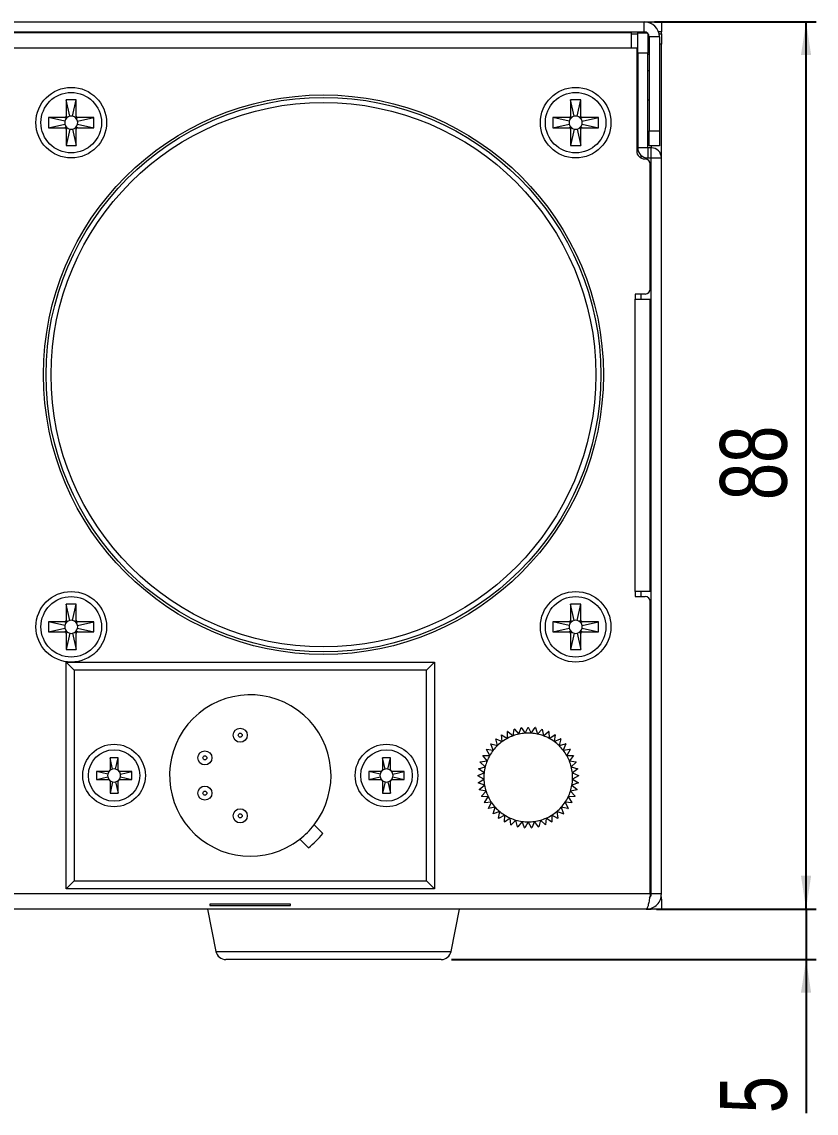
# Model space of a CAD drawing. Header units: millimetres. Extents: x 145 to 1161, y 54 to 851.
# Drawn here: x 513.9 to 592.6, y 633.7 to 742 of the extents above; entities that cross this region are included whole.
import ezdxf

# ---------------------------------------------------------------- set-up
doc = ezdxf.new("R2010")
doc.units = ezdxf.units.MM
doc.styles.add('SLDTEXTSTYLE0', font='TXT', dxfattribs={"width": 0.75})
doc.dimstyles.new('SLDDIMSTYLE1', dxfattribs={"dimtxt": 6.614583, "dimasz": 3.302, "dimexe": 0, "dimexo": 0.0625, "dimgap": 1.653646, "dimtad": 1, "dimrnd": 1e-09, "dimzin": 12, "dimdsep": 46, "dimtxsty": 'SLDTEXTSTYLE0', "dimsah": 1, "dimcen": 0.09, "dimadec": 0, "dimazin": 3, "dimtfac": 1, "dimtmove": 0, "dimatfit": 0, "dimfxl": 1, "dimfrac": 2, "dimtolj": 1, "dimtzin": 12, "dimarcsym": 0})
doc.dimstyles.new('SLDDIMSTYLE2', dxfattribs={"dimtxt": 6.614583, "dimasz": 3.302, "dimexe": 0, "dimexo": 0.0625, "dimgap": 1.653646, "dimtad": 1, "dimrnd": 1e-09, "dimzin": 12, "dimdsep": 46, "dimtxsty": 'SLDTEXTSTYLE0', "dimsah": 1, "dimcen": 0.09, "dimadec": 0, "dimazin": 3, "dimtfac": 1, "dimtofl": 0, "dimtmove": 0, "dimatfit": 3, "dimfxl": 1, "dimfrac": 2, "dimtolj": 1, "dimtzin": 12, "dimarcsym": 0})

# ---------------------------------------------------------------- blocks, each defined once
blk = doc.blocks.new('_D_3')
for p, q in [((591.65, 653.96), (591.65, 660.31)), ((576.81, 653.96), (592.65, 653.96)), ((591.65, 653.96), (591.65, 648.96)), ((556.49, 648.96), (592.65, 648.96)), ((591.65, 648.96), (591.65, 633.72))]:
    blk.add_line(p, q)
for points in [[(591.65, 653.96), (592.15, 657.27), (591.14, 657.27)], [(591.65, 648.96), (591.14, 645.66), (592.15, 645.66)]]:
    blk.add_solid(points)
at = {"insert": (583.12, 633.72), "char_height": 6.61, "attachment_point": 1, "rotation": 90, "style": 'SLDTEXTSTYLE0'}
blk.add_mtext('5', dxfattribs=at)
blk = doc.blocks.new('_D_4')
for p, q in [((576.61, 741.96), (592.65, 741.96)), ((591.65, 653.96), (591.65, 741.96)), ((576.81, 653.96), (592.65, 653.96))]:
    blk.add_line(p, q)
for points in [[(591.65, 741.96), (591.14, 738.66), (592.15, 738.66)], [(591.65, 653.96), (592.15, 657.27), (591.14, 657.27)]]:
    blk.add_solid(points)
at = {"insert": (583.12, 694.53), "char_height": 6.615, "attachment_point": 1, "rotation": 90, "style": 'SLDTEXTSTYLE0'}
blk.add_mtext('88', dxfattribs=at)

msp = doc.modelspace()

# ---------------------------------------------------------------- linework, layer by layer
at = {"color": 7, "linetype": 'Continuous', "lineweight": 15}
for p, q in [((146.606, 741.964), (575.606, 741.964)), ((575.606, 741.964), (576.306, 741.964)), ((575.606, 740.964), (575.606, 741.964)), ((576.306, 741.964), (577.306, 741.964)), ((577.306, 741.964), (577.306, 740.964)), ((146.606, 740.964), (575.606, 740.964)), ((574.306, 740.864), (147.906, 740.864)), ((564.656, 740.964), (564.656, 740.864)), ((567.556, 740.864), (567.556, 740.964)), ((574.306, 740.864), (574.306, 740.964)), ((574.306, 740.864), (574.306, 739.364)), ((574.956, 738.864), (574.956, 740.864)), ((574.956, 740.864), (575.906, 740.864)), ((575.956, 740.821), (575.956, 738.864)), ((577.106, 740.464), (576.106, 740.464)), ((576.106, 740.464), (576.106, 731.164)), ((577.306, 740.964), (577.02, 740.964)), ((577.076, 740.764), (577.306, 740.764)), ((577.106, 740.464), (577.106, 731.164)), ((577.306, 740.764), (577.306, 740.964)), ((577.306, 740.764), (577.306, 739.764)), ((574.306, 739.364), (147.906, 739.364)), ((574.856, 739.364), (574.306, 739.364)), ((574.856, 739.364), (574.856, 729.164)), ((577.306, 728.464), (577.306, 739.764)), ((574.856, 738.764), (574.956, 738.764)), ((575.956, 738.864), (574.956, 738.864)), ((574.956, 738.864), (574.956, 729.464)), ((575.956, 729.464), (575.956, 738.864)), ((575.956, 738.764), (576.106, 738.764)), ((574.956, 737.964), (574.856, 737.964)), ((576.106, 737.114), (575.956, 737.114)), ((518.665, 732.599), (518.306, 734.214)), ((518.306, 734.214), (518.306, 732.614)), ((519.306, 734.214), (518.306, 734.214)), ((518.947, 732.599), (519.306, 734.214)), ((519.306, 732.614), (519.306, 734.214)), ((568.665, 732.599), (568.306, 734.214)), ((568.306, 734.214), (568.306, 732.614)), ((569.306, 734.214), (568.306, 734.214)), ((568.947, 732.599), (569.306, 734.214)), ((569.306, 732.614), (569.306, 734.214)), ((575.956, 734.214), (576.106, 734.214)), ((574.856, 733.364), (574.956, 733.364)), ((518.156, 732.464), (516.556, 732.464)), ((516.556, 732.464), (516.556, 731.464)), ((518.172, 732.105), (516.556, 732.464)), ((516.556, 731.464), (518.172, 731.823)), ((519.441, 732.105), (521.056, 732.464)), ((519.441, 731.823), (521.056, 731.464)), ((521.056, 732.464), (519.456, 732.464)), ((521.056, 731.464), (521.056, 732.464)), ((566.556, 732.464), (566.556, 731.464)), ((568.172, 732.105), (566.556, 732.464)), ((568.156, 732.464), (566.556, 732.464)), ((566.556, 731.464), (568.172, 731.823)), ((569.441, 732.105), (571.056, 732.464)), ((569.441, 731.823), (571.056, 731.464)), ((571.056, 732.464), (569.456, 732.464)), ((571.056, 731.464), (571.056, 732.464)), ((516.556, 731.464), (518.156, 731.464)), ((518.665, 731.33), (518.306, 729.714)), ((518.306, 731.314), (518.306, 729.714)), ((518.947, 731.33), (519.306, 729.714)), ((519.306, 729.714), (519.306, 731.314)), ((519.456, 731.464), (521.056, 731.464)), ((566.556, 731.464), (568.156, 731.464)), ((568.665, 731.33), (568.306, 729.714)), ((568.306, 731.314), (568.306, 729.714)), ((568.947, 731.33), (569.306, 729.714)), ((569.306, 729.714), (569.306, 731.314)), ((569.456, 731.464), (571.056, 731.464)), ((574.856, 730.664), (574.956, 730.664)), ((576.106, 731.164), (577.106, 731.164)), ((576.106, 729.664), (576.106, 731.164)), ((577.106, 731.164), (577.106, 729.664)), ((518.306, 729.714), (519.306, 729.714)), ((568.306, 729.714), (569.306, 729.714)), ((577.106, 729.664), (576.106, 729.664)), ((576.306, 729.664), (576.306, 729.464)), ((575.956, 729.464), (574.956, 729.464)), ((575.306, 728.445), (575.306, 728.704)), ((575.956, 729.464), (575.956, 728.464)), ((576.306, 729.464), (575.956, 729.464)), ((575.956, 728.464), (576.306, 728.464)), ((576.306, 728.464), (576.306, 729.464)), ((576.306, 655.464), (576.306, 728.464)), ((576.306, 728.464), (577.306, 728.464)), ((577.306, 655.464), (577.306, 728.464)), ((575.656, 728.364), (575.706, 728.364)), ((576.206, 715.464), (576.206, 727.864)), ((576.206, 726.564), (576.306, 726.564)), ((576.306, 723.564), (576.206, 723.564)), ((576.206, 717.364), (576.306, 717.364)), ((575.706, 714.964), (574.706, 714.964)), ((574.706, 714.964), (574.706, 714.464)), ((574.706, 685.464), (574.706, 714.464)), ((574.706, 714.464), (576.206, 714.464)), ((575.306, 714.464), (575.306, 714.964)), ((576.206, 685.464), (576.206, 714.464)), ((574.706, 685.464), (574.706, 684.964)), ((576.206, 685.464), (574.706, 685.464)), ((575.306, 684.964), (575.306, 685.464)), ((518.665, 682.599), (518.306, 684.214)), ((518.306, 684.214), (518.306, 682.614)), ((519.306, 684.214), (518.306, 684.214)), ((518.947, 682.599), (519.306, 684.214)), ((519.306, 682.614), (519.306, 684.214)), ((569.306, 684.214), (568.306, 684.214)), ((568.306, 684.214), (568.306, 682.614)), ((568.665, 682.599), (568.306, 684.214)), ((568.947, 682.599), (569.306, 684.214)), ((569.306, 682.614), (569.306, 684.214)), ((574.706, 684.964), (575.706, 684.964)), ((576.206, 655.464), (576.206, 684.464)), ((518.172, 682.105), (516.556, 682.464)), ((518.156, 682.464), (516.556, 682.464)), ((516.556, 682.464), (516.556, 681.464)), ((519.441, 682.105), (521.056, 682.464)), ((521.056, 682.464), (519.456, 682.464)), ((521.056, 681.464), (521.056, 682.464)), ((568.156, 682.464), (566.556, 682.464)), ((566.556, 682.464), (566.556, 681.464)), ((568.172, 682.105), (566.556, 682.464)), ((569.441, 682.105), (571.056, 682.464)), ((571.056, 682.464), (569.456, 682.464)), ((571.056, 681.464), (571.056, 682.464)), ((516.556, 681.464), (518.172, 681.823)), ((516.556, 681.464), (518.156, 681.464)), ((518.665, 681.33), (518.306, 679.714)), ((518.306, 681.314), (518.306, 679.714)), ((518.947, 681.33), (519.306, 679.714)), ((519.306, 679.714), (519.306, 681.314)), ((519.441, 681.823), (521.056, 681.464)), ((519.456, 681.464), (521.056, 681.464)), ((566.556, 681.464), (568.172, 681.823)), ((566.556, 681.464), (568.156, 681.464)), ((568.665, 681.33), (568.306, 679.714)), ((568.306, 681.314), (568.306, 679.714)), ((568.947, 681.33), (569.306, 679.714)), ((569.306, 679.714), (569.306, 681.314)), ((569.441, 681.823), (571.056, 681.464)), ((569.456, 681.464), (571.056, 681.464)), ((518.306, 679.714), (519.306, 679.714)), ((568.306, 679.714), (569.306, 679.714)), ((519.106, 677.664), (518.306, 678.464)), ((518.306, 678.464), (554.806, 678.464)), ((518.306, 655.964), (518.306, 678.464)), ((554.006, 677.664), (519.106, 677.664)), ((519.106, 677.664), (519.106, 656.764)), ((554.006, 677.664), (554.806, 678.464)), ((554.006, 656.764), (554.006, 677.664)), ((554.806, 678.464), (554.806, 655.964)), ((576.306, 678.564), (576.206, 678.564)), ((576.206, 672.364), (576.306, 672.364)), ((561.52, 670.574), (561.449, 671.25)), ((561.464, 671.259), (562.04, 670.899)), ((562.04, 670.899), (562.064, 671.578)), ((562.081, 671.586), (562.601, 671.149)), ((562.601, 671.149), (562.719, 671.818)), ((562.737, 671.823), (563.191, 671.318)), ((563.191, 671.318), (563.401, 671.964)), ((563.419, 671.967), (563.799, 671.403)), ((563.799, 671.403), (564.097, 672.014)), ((564.115, 672.014), (564.413, 671.403)), ((564.413, 671.403), (564.793, 671.967)), ((564.811, 671.964), (565.021, 671.318)), ((565.021, 671.318), (565.476, 671.823)), ((565.493, 671.818), (565.611, 671.149)), ((565.611, 671.149), (566.131, 671.586)), ((566.148, 671.578), (566.172, 670.899)), ((566.172, 670.899), (566.748, 671.259)), ((566.763, 671.25), (566.692, 670.574)), ((560.639, 669.723), (560.384, 670.353)), ((560.396, 670.367), (561.05, 670.179)), ((561.05, 670.179), (560.885, 670.839)), ((560.899, 670.85), (561.52, 670.574)), ((566.692, 670.574), (567.313, 670.85)), ((567.327, 670.839), (567.163, 670.179)), ((567.163, 670.179), (567.816, 670.367)), ((567.828, 670.353), (567.573, 669.723)), ((523.456, 668.964), (522.656, 668.964)), ((522.656, 668.964), (522.656, 667.764)), ((522.911, 667.848), (522.656, 668.964)), ((523.201, 667.848), (523.456, 668.964)), ((523.456, 667.764), (523.456, 668.964)), ((549.911, 667.848), (549.656, 668.964)), ((550.456, 668.964), (549.656, 668.964)), ((549.656, 668.964), (549.656, 667.764)), ((550.201, 667.848), (550.456, 668.964)), ((550.456, 667.764), (550.456, 668.964)), ((560.026, 668.662), (559.608, 669.198)), ((560.296, 669.214), (559.956, 669.803)), ((559.966, 669.818), (560.639, 669.723)), ((567.573, 669.723), (568.246, 669.818)), ((568.256, 669.803), (567.917, 669.214)), ((568.604, 669.198), (568.186, 668.662)), ((559.73, 667.474), (559.18, 667.873)), ((559.184, 667.891), (559.837, 668.079)), ((559.837, 668.079), (559.348, 668.551)), ((559.354, 668.568), (560.026, 668.662)), ((568.186, 668.662), (568.859, 668.568)), ((568.864, 668.551), (568.375, 668.079)), ((568.375, 668.079), (569.029, 667.891)), ((569.032, 667.873), (568.482, 667.474)), ((522.506, 667.614), (521.306, 667.614)), ((521.306, 667.614), (521.306, 666.814)), ((522.422, 667.359), (521.306, 667.614)), ((521.306, 666.814), (522.422, 667.069)), ((521.306, 666.814), (522.506, 666.814)), ((524.806, 667.614), (523.606, 667.614)), ((523.606, 666.814), (524.806, 666.814)), ((523.69, 667.359), (524.806, 667.614)), ((523.69, 667.069), (524.806, 666.814)), ((524.806, 666.814), (524.806, 667.614)), ((549.506, 667.614), (548.306, 667.614)), ((548.306, 667.614), (548.306, 666.814)), ((549.422, 667.359), (548.306, 667.614)), ((548.306, 666.814), (549.422, 667.069)), ((548.306, 666.814), (549.506, 666.814)), ((551.806, 667.614), (550.606, 667.614)), ((550.606, 666.814), (551.806, 666.814)), ((550.69, 667.359), (551.806, 667.614)), ((550.69, 667.069), (551.806, 666.814)), ((551.806, 666.814), (551.806, 667.614)), ((559.109, 667.198), (559.73, 667.474)), ((559.709, 666.861), (559.109, 667.18)), ((559.133, 666.501), (559.709, 666.861)), ((568.482, 667.474), (569.103, 667.198)), ((569.103, 667.18), (568.503, 666.861)), ((568.503, 666.861), (569.08, 666.501)), ((522.656, 666.664), (522.656, 665.464)), ((522.911, 666.581), (522.656, 665.464)), ((523.201, 666.581), (523.456, 665.464)), ((523.456, 665.464), (523.456, 666.664)), ((549.656, 666.664), (549.656, 665.464)), ((549.911, 666.581), (549.656, 665.464)), ((550.201, 666.581), (550.456, 665.464)), ((550.456, 665.464), (550.456, 666.664)), ((559.773, 666.25), (559.134, 666.483)), ((559.252, 665.813), (559.773, 666.25)), ((559.921, 665.655), (559.257, 665.796)), ((568.955, 665.796), (568.291, 665.655)), ((569.078, 666.483), (568.439, 666.25)), ((568.439, 666.25), (568.96, 665.813)), ((522.656, 665.464), (523.456, 665.464)), ((549.656, 665.464), (550.456, 665.464)), ((559.467, 665.15), (559.921, 665.655)), ((560.151, 665.085), (559.474, 665.133)), ((559.771, 664.522), (560.151, 665.085)), ((568.739, 665.133), (568.061, 665.085)), ((568.061, 665.085), (568.441, 664.522)), ((568.291, 665.655), (568.745, 665.15)), ((560.458, 664.554), (559.781, 664.506)), ((560.16, 663.943), (560.458, 664.554)), ((560.836, 664.07), (560.172, 663.929)), ((560.626, 663.424), (560.836, 664.07)), ((561.278, 663.644), (560.639, 663.411)), ((561.16, 662.974), (561.278, 663.644)), ((567.573, 663.411), (566.934, 663.644)), ((566.934, 663.644), (567.052, 662.974)), ((567.376, 664.07), (567.586, 663.424)), ((568.041, 663.929), (567.376, 664.07)), ((568.432, 664.506), (567.754, 664.554)), ((567.754, 664.554), (568.052, 663.943)), ((561.774, 663.283), (561.175, 662.964)), ((561.751, 662.604), (561.774, 663.283)), ((562.316, 662.995), (561.767, 662.595)), ((562.387, 662.319), (562.316, 662.995)), ((562.893, 662.785), (562.405, 662.313)), ((563.058, 662.125), (562.893, 662.785)), ((563.494, 662.657), (563.075, 662.122)), ((563.748, 662.027), (563.494, 662.657)), ((564.106, 662.614), (563.766, 662.026)), ((564.446, 662.026), (564.106, 662.614)), ((564.718, 662.657), (564.464, 662.027)), ((565.137, 662.122), (564.718, 662.657)), ((565.319, 662.785), (565.155, 662.125)), ((565.808, 662.313), (565.319, 662.785)), ((565.896, 662.995), (565.825, 662.319)), ((566.445, 662.595), (565.896, 662.995)), ((567.038, 662.964), (566.438, 663.283)), ((566.438, 663.283), (566.461, 662.604)), ((543.73, 661.454), (542.876, 662.309)), ((541.461, 660.895), (542.316, 660.04)), ((518.306, 655.964), (519.106, 656.764)), ((554.806, 655.964), (518.306, 655.964)), ((519.106, 656.764), (554.006, 656.764)), ((554.806, 655.964), (554.006, 656.764)), ((576.306, 656.064), (576.206, 656.064)), ((576.206, 655.464), (146.006, 655.464)), ((577.306, 655.464), (576.306, 655.464)), ((577.306, 654.964), (577.306, 655.164)), ((577.306, 654.964), (577.306, 653.964)), ((575.806, 653.964), (146.406, 653.964)), ((532.306, 653.964), (533.145, 649.768)), ((540.556, 654.442), (532.556, 654.442)), ((532.556, 654.442), (532.556, 654.337)), ((532.556, 654.337), (540.556, 654.337)), ((540.556, 654.337), (540.556, 654.442)), ((556.467, 649.768), (557.306, 653.964)), ((575.806, 653.964), (576.306, 653.964)), ((577.306, 653.964), (576.306, 653.964)), ((555.486, 648.964), (534.126, 648.964))]:
    msp.add_line(p, q, dxfattribs=at)
at = {"color": 8, "linetype": 'Continuous', "lineweight": 15}
for p, q in [((576.306, 741.791), (576.306, 741.964)), ((574.306, 740.764), (574.956, 740.764)), ((575.956, 740.764), (576.006, 740.764)), ((577.306, 739.764), (577.106, 739.764)), ((576.206, 661.064), (576.306, 661.064)), ((533.145, 649.768), (544.806, 649.768)), ((544.806, 649.768), (556.467, 649.768))]:
    msp.add_line(p, q, dxfattribs=at)
at = {"color": 7, "linetype": 'Continuous', "lineweight": 15, "flags": 128}
for points in [[(518.172, 732.105), (518.156, 731.964), (518.172, 731.823)], [(518.346, 732.424), (518.236, 732.277), (518.172, 732.105)], [(518.172, 731.823), (518.236, 731.651), (518.346, 731.505)], [(518.665, 732.599), (518.493, 732.534), (518.346, 732.424)], [(518.947, 732.599), (518.806, 732.614), (518.665, 732.599)], [(519.266, 732.424), (519.119, 732.534), (518.947, 732.599)], [(519.441, 732.105), (519.376, 732.277), (519.266, 732.424)], [(519.266, 731.505), (519.376, 731.651), (519.441, 731.823)], [(519.441, 731.823), (519.456, 731.964), (519.441, 732.105)], [(568.172, 732.105), (568.156, 731.964), (568.172, 731.823)], [(568.346, 732.424), (568.236, 732.277), (568.172, 732.105)], [(568.172, 731.823), (568.236, 731.651), (568.346, 731.505)], [(568.665, 732.599), (568.493, 732.534), (568.346, 732.424)], [(568.947, 732.599), (568.806, 732.614), (568.665, 732.599)], [(569.266, 732.424), (569.119, 732.534), (568.947, 732.599)], [(569.441, 732.105), (569.376, 732.277), (569.266, 732.424)], [(569.266, 731.505), (569.376, 731.651), (569.441, 731.823)], [(569.441, 731.823), (569.456, 731.964), (569.441, 732.105)], [(518.346, 731.505), (518.493, 731.394), (518.665, 731.33)], [(518.665, 731.33), (518.806, 731.314), (518.947, 731.33)], [(518.947, 731.33), (519.119, 731.394), (519.266, 731.505)], [(568.346, 731.505), (568.493, 731.394), (568.665, 731.33)], [(568.665, 731.33), (568.806, 731.314), (568.947, 731.33)], [(568.947, 731.33), (569.119, 731.394), (569.266, 731.505)], [(518.172, 682.105), (518.156, 681.964), (518.172, 681.823)], [(518.346, 682.424), (518.236, 682.277), (518.172, 682.105)], [(518.665, 682.599), (518.493, 682.534), (518.346, 682.424)], [(518.947, 682.599), (518.806, 682.614), (518.665, 682.599)], [(519.266, 682.424), (519.119, 682.534), (518.947, 682.599)], [(519.441, 682.105), (519.376, 682.277), (519.266, 682.424)], [(519.441, 681.823), (519.456, 681.964), (519.441, 682.105)], [(568.172, 682.105), (568.156, 681.964), (568.172, 681.823)], [(568.346, 682.424), (568.236, 682.277), (568.172, 682.105)], [(568.665, 682.599), (568.493, 682.534), (568.346, 682.424)], [(568.947, 682.599), (568.806, 682.614), (568.665, 682.599)], [(569.266, 682.424), (569.119, 682.534), (568.947, 682.599)], [(569.441, 682.105), (569.376, 682.277), (569.266, 682.424)], [(569.441, 681.823), (569.456, 681.964), (569.441, 682.105)], [(518.172, 681.823), (518.236, 681.651), (518.346, 681.505)], [(518.346, 681.505), (518.493, 681.394), (518.665, 681.33)], [(518.665, 681.33), (518.806, 681.314), (518.947, 681.33)], [(518.947, 681.33), (519.119, 681.394), (519.266, 681.505)], [(519.266, 681.505), (519.376, 681.651), (519.441, 681.823)], [(568.172, 681.823), (568.236, 681.651), (568.346, 681.505)], [(568.346, 681.505), (568.493, 681.394), (568.665, 681.33)], [(568.665, 681.33), (568.806, 681.314), (568.947, 681.33)], [(568.947, 681.33), (569.119, 681.394), (569.266, 681.505)], [(569.266, 681.505), (569.376, 681.651), (569.441, 681.823)], [(522.911, 667.848), (522.741, 667.783), (522.596, 667.674)], [(523.201, 667.848), (523.056, 667.864), (522.911, 667.848)], [(523.516, 667.674), (523.371, 667.783), (523.201, 667.848)], [(549.911, 667.848), (549.741, 667.783), (549.596, 667.674)], [(550.201, 667.848), (550.056, 667.864), (549.911, 667.848)], [(550.516, 667.674), (550.371, 667.783), (550.201, 667.848)], [(559.348, 668.551), (559.349, 668.553), (559.349, 668.555), (559.35, 668.557), (559.351, 668.559), (559.352, 668.561), (559.352, 668.564), (559.353, 668.566), (559.354, 668.568)], [(522.422, 667.359), (522.406, 667.214), (522.422, 667.069)], [(522.596, 667.674), (522.487, 667.529), (522.422, 667.359)], [(522.422, 667.069), (522.487, 666.9), (522.596, 666.755)], [(523.69, 667.359), (523.625, 667.529), (523.516, 667.674)], [(523.516, 666.755), (523.625, 666.9), (523.69, 667.069)], [(523.69, 667.069), (523.706, 667.214), (523.69, 667.359)], [(549.422, 667.359), (549.406, 667.214), (549.422, 667.069)], [(549.596, 667.674), (549.487, 667.529), (549.422, 667.359)], [(549.422, 667.069), (549.487, 666.9), (549.596, 666.755)], [(550.69, 667.359), (550.625, 667.529), (550.516, 667.674)], [(550.516, 666.755), (550.625, 666.9), (550.69, 667.069)], [(550.69, 667.069), (550.706, 667.214), (550.69, 667.359)], [(569.103, 667.198), (569.103, 667.195), (569.103, 667.193), (569.103, 667.191), (569.103, 667.189), (569.103, 667.186), (569.103, 667.184), (569.103, 667.182), (569.103, 667.18)], [(522.596, 666.755), (522.741, 666.645), (522.911, 666.581)], [(522.911, 666.581), (523.056, 666.564), (523.201, 666.581)], [(523.201, 666.581), (523.371, 666.645), (523.516, 666.755)], [(549.596, 666.755), (549.741, 666.645), (549.911, 666.581)], [(549.911, 666.581), (550.056, 666.564), (550.201, 666.581)], [(550.201, 666.581), (550.371, 666.645), (550.516, 666.755)]]:
    msp.add_lwpolyline(points, dxfattribs=at)
at = {"color": 7, "linetype": 'Continuous', "lineweight": 15}
for centre, radius in [((518.806, 731.964), 3.5), ((518.806, 731.964), 3), ((568.806, 731.964), 3.5), ((568.806, 731.964), 3), ((543.806, 706.964), 27.75), ((543.806, 706.964), 27.5), ((543.806, 706.964), 27), ((518.806, 681.964), 3.5), ((568.806, 681.964), 3.5), ((518.806, 681.964), 3), ((568.806, 681.964), 3), ((535.556, 671.214), 0.7), ((535.556, 671.214), 0.2), ((523.056, 667.214), 3.1), ((550.056, 667.214), 3.1), ((523.056, 667.214), 2.55), ((532.056, 668.964), 0.7), ((532.056, 668.964), 0.2), ((550.056, 667.214), 2.55), ((532.056, 665.464), 0.7), ((532.056, 665.464), 0.2), ((535.556, 663.214), 0.7), ((535.556, 663.214), 0.2)]:
    msp.add_circle(centre, radius, dxfattribs=at)
for centre, radius, start, end in [((575.606, 740.464), 1.5, 0, 90), ((575.606, 740.464), 0.5, 0, 90), ((575.656, 729.164), 0.8, 180, 270), ((575.956, 729.464), 1, 180, 270), ((576.306, 728.464), 1, 0, 90), ((575.706, 727.864), 0.5, 360, 90), ((575.706, 715.464), 0.5, 270, 0), ((575.706, 684.464), 0.5, 360, 90), ((536.556, 667.214), 8, 322.18076, 307.81924), ((564.106, 667.014), 5, 121.89612, 122.10388), ((564.106, 667.014), 4.4, 110, 118), ((564.106, 667.014), 5, 113.89612, 114.10388), ((564.106, 667.014), 4.4, 102, 110), ((564.106, 667.014), 5, 105.89612, 106.10388), ((564.106, 667.014), 4.4, 94, 102), ((564.106, 667.014), 5, 97.89612, 98.10388), ((564.106, 667.014), 4.4, 86, 94), ((564.106, 667.014), 5, 89.89612, 90.10388), ((564.106, 667.014), 4.4, 78, 86), ((564.106, 667.014), 5, 81.89612, 82.10388), ((564.106, 667.014), 4.4, 70, 78), ((564.106, 667.014), 5, 73.89612, 74.10388), ((564.106, 667.014), 4.4, 62, 70), ((564.106, 667.014), 5, 65.89612, 66.10388), ((564.106, 667.014), 5, 57.89612, 58.10388), ((564.106, 667.014), 5, 137.89612, 138.10388), ((564.106, 667.014), 4.4, 134, 142), ((564.106, 667.014), 5, 129.89612, 130.10388), ((564.106, 667.014), 4.4, 126, 134), ((564.106, 667.014), 4.4, 118, 126), ((564.106, 667.014), 4.4, 54, 62), ((564.106, 667.014), 4.4, 46, 54), ((564.106, 667.014), 4.4, 38, 46), ((564.106, 667.014), 5, 49.89612, 50.10388), ((564.106, 667.014), 5, 41.89612, 42.10388), ((564.106, 667.014), 5, 153.89612, 154.10388), ((564.106, 667.014), 5, 145.89612, 146.10388), ((564.106, 667.014), 4.4, 150, 158), ((564.106, 667.014), 4.4, 142, 150), ((564.106, 667.014), 4.4, 30, 38), ((564.106, 667.014), 4.4, 22, 30), ((564.106, 667.014), 5, 33.89612, 34.10388), ((564.106, 667.014), 5, 25.89612, 26.10388), ((564.106, 667.014), 5, 169.89612, 170.10388), ((564.106, 667.014), 4.4, 166, 174), ((564.106, 667.014), 4.4, 158, 166), ((564.106, 667.014), 4.4, 14, 22), ((564.106, 667.014), 4.4, 6, 14), ((564.106, 667.014), 5, 17.89612, 18.10388), ((564.106, 667.014), 5, 9.89612, 10.10388), ((564.106, 667.014), 5, 177.89612, 178.10388), ((564.106, 667.014), 4.4, 174, 182), ((564.106, 667.014), 4.4, 182, 190), ((564.106, 667.014), 4.4, 350, 358), ((564.106, 667.014), 4.4, 358, 6), ((564.106, 667.014), 5, 185.89612, 186.10388), ((564.106, 667.014), 5, 193.89612, 194.10388), ((564.106, 667.014), 4.4, 190, 198), ((564.106, 667.014), 4.4, 342, 350), ((564.106, 667.014), 5, 345.89612, 346.10388), ((564.106, 667.014), 5, 353.89612, 354.10388), ((564.106, 667.014), 5, 201.89612, 202.10388), ((564.106, 667.014), 4.4, 198, 206), ((564.106, 667.014), 4.4, 206, 214), ((564.106, 667.014), 4.4, 326, 334), ((564.106, 667.014), 4.4, 334, 342), ((564.106, 667.014), 5, 337.89612, 338.10388), ((564.106, 667.014), 5, 209.89612, 210.10388), ((564.106, 667.014), 5, 217.89612, 218.10388), ((564.106, 667.014), 4.4, 214, 222), ((564.106, 667.014), 4.4, 222, 230), ((564.106, 667.014), 4.4, 230, 238), ((564.106, 667.014), 4.4, 302, 310), ((564.106, 667.014), 4.4, 310, 318), ((564.106, 667.014), 4.4, 318, 326), ((564.106, 667.014), 5, 321.89612, 322.10388), ((564.106, 667.014), 5, 329.89612, 330.10388), ((564.106, 667.014), 5, 225.89612, 226.10388), ((564.106, 667.014), 5, 233.89612, 234.10388), ((564.106, 667.014), 5, 241.89612, 242.10388), ((564.106, 667.014), 4.4, 238, 246), ((564.106, 667.014), 4.4, 246, 254), ((564.106, 667.014), 4.4, 254, 262), ((564.106, 667.014), 4.4, 262, 270), ((564.106, 667.014), 4.4, 270, 278), ((564.106, 667.014), 4.4, 278, 286), ((564.106, 667.014), 4.4, 286, 294), ((564.106, 667.014), 4.4, 294, 302), ((564.106, 667.014), 5, 297.89612, 298.10388), ((564.106, 667.014), 5, 305.89612, 306.10388), ((564.106, 667.014), 5, 313.89612, 314.10388), ((536.556, 667.214), 8, 307.81924, 322.18076), ((536.556, 667.214), 9.2, 308.75987, 321.24013), ((564.106, 667.014), 5, 249.89612, 250.10388), ((564.106, 667.014), 5, 257.89612, 258.10388), ((564.106, 667.014), 5, 265.89612, 266.10388), ((564.106, 667.014), 5, 273.89612, 274.10388), ((564.106, 667.014), 5, 281.89612, 282.10388), ((564.106, 667.014), 5, 289.89612, 290.10388), ((534.126, 649.964), 1, 191.30993, 270), ((555.486, 649.964), 1, 270, 348.69007)]:
    msp.add_arc(centre, radius, start, end, dxfattribs=at)
for points, knots in [([(518.156, 732.464), (518.173, 732.466), (518.207, 732.469), (518.252, 732.495), (518.286, 732.533), (518.304, 732.575), (518.305, 732.603), (518.306, 732.614)], [0, 0, 0, 0, 0.2148778, 0.4298021, 0.6442824, 0.8585072, 1, 1, 1, 1]), ([(518.346, 732.424), (518.346, 732.424), (518.294, 732.384), (518.2, 732.433), (518.18, 732.456), (518.156, 732.461), (518.156, 732.464), (518.156, 732.464)], [0, 0, 0, 0, 0.0032747, 0.5086079, 0.9282114, 0.9999412, 1, 1, 1, 1]), ([(518.306, 732.614), (518.306, 732.614), (518.312, 732.611), (518.306, 732.599), (518.339, 732.57), (518.358, 732.519), (518.364, 732.475), (518.359, 732.45), (518.354, 732.436), (518.35, 732.429), (518.347, 732.425), (518.347, 732.424), (518.346, 732.424)], [0, 0, 0, 0, 0.0000604, 0.071615, 0.4902012, 0.7407085, 0.8676439, 0.9318809, 0.9642485, 0.9919546, 0.9967294, 1, 1, 1, 1]), ([(519.266, 732.424), (519.265, 732.424), (519.227, 732.477), (519.279, 732.566), (519.289, 732.599), (519.306, 732.611), (519.306, 732.614), (519.306, 732.614)], [0, 0, 0, 0, 0.0032752, 0.5086072, 0.9282115, 0.9999412, 1, 1, 1, 1]), ([(519.456, 732.464), (519.456, 732.464), (519.45, 732.461), (519.45, 732.456), (519.409, 732.433), (519.361, 732.412), (519.317, 732.407), (519.292, 732.411), (519.278, 732.416), (519.271, 732.42), (519.267, 732.423), (519.266, 732.424), (519.266, 732.424)], [0, 0, 0, 0, 0.0000604, 0.0716147, 0.4901991, 0.7407081, 0.8676431, 0.9318796, 0.9642486, 0.9919547, 0.9967289, 1, 1, 1, 1]), ([(519.306, 732.614), (519.308, 732.597), (519.311, 732.563), (519.337, 732.518), (519.375, 732.485), (519.417, 732.467), (519.445, 732.465), (519.456, 732.464)], [0, 0, 0, 0, 0.2148999, 0.4298302, 0.6442563, 0.8585133, 1, 1, 1, 1]), ([(568.156, 732.464), (568.173, 732.466), (568.207, 732.469), (568.252, 732.495), (568.286, 732.533), (568.304, 732.575), (568.305, 732.603), (568.306, 732.614)], [0, 0, 0, 0, 0.2149347, 0.429853, 0.6442851, 0.858504, 1, 1, 1, 1]), ([(568.346, 732.424), (568.346, 732.424), (568.293, 732.385), (568.209, 732.433), (568.163, 732.456), (568.162, 732.461), (568.156, 732.464), (568.156, 732.464)], [0, 0, 0, 0, 0.0032791, 0.5086099, 0.9282113, 0.9999394, 1, 1, 1, 1]), ([(568.306, 732.614), (568.306, 732.614), (568.306, 732.611), (568.323, 732.6), (568.335, 732.57), (568.358, 732.519), (568.364, 732.475), (568.359, 732.45), (568.354, 732.436), (568.35, 732.429), (568.347, 732.425), (568.347, 732.424), (568.346, 732.424)], [0, 0, 0, 0, 0.0000586, 0.0716144, 0.4902011, 0.7407103, 0.8676459, 0.9318832, 0.964249, 0.9919579, 0.9967327, 1, 1, 1, 1]), ([(569.266, 732.424), (569.265, 732.424), (569.226, 732.477), (569.279, 732.566), (569.289, 732.599), (569.306, 732.611), (569.306, 732.614), (569.306, 732.614)], [0, 0, 0, 0, 0.0032785, 0.5086088, 0.9282127, 0.9999412, 1, 1, 1, 1]), ([(569.456, 732.464), (569.456, 732.464), (569.456, 732.461), (569.433, 732.456), (569.414, 732.433), (569.361, 732.412), (569.317, 732.407), (569.292, 732.411), (569.278, 732.416), (569.271, 732.42), (569.267, 732.423), (569.266, 732.424), (569.266, 732.424)], [0, 0, 0, 0, 0.0000586, 0.0716146, 0.4902011, 0.7407114, 0.867647, 0.9318839, 0.9642482, 0.9919591, 0.9967333, 1, 1, 1, 1]), ([(569.306, 732.614), (569.308, 732.597), (569.311, 732.563), (569.337, 732.518), (569.375, 732.485), (569.417, 732.467), (569.445, 732.465), (569.456, 732.464)], [0, 0, 0, 0, 0.21491489, 0.42981872, 0.6442491, 0.85851044, 1, 1, 1, 1]), ([(518.156, 731.464), (518.156, 731.464), (518.156, 731.467), (518.179, 731.472), (518.199, 731.495), (518.251, 731.516), (518.295, 731.522), (518.32, 731.518), (518.334, 731.512), (518.341, 731.508), (518.345, 731.505), (518.346, 731.505), (518.346, 731.505)], [0, 0, 0, 0, 0.0000586, 0.0716145, 0.4902007, 0.7407107, 0.8676463, 0.9318832, 0.9642484, 0.9919546, 0.9967333, 1, 1, 1, 1]), ([(518.306, 731.314), (518.304, 731.331), (518.301, 731.365), (518.275, 731.41), (518.237, 731.444), (518.195, 731.462), (518.167, 731.463), (518.156, 731.464)], [0, 0, 0, 0, 0.21490894, 0.4298175, 0.64430015, 0.85850733, 1, 1, 1, 1]), ([(518.346, 731.505), (518.347, 731.504), (518.386, 731.451), (518.342, 731.363), (518.306, 731.329), (518.312, 731.317), (518.306, 731.314), (518.306, 731.314)], [0, 0, 0, 0, 0.0032785, 0.5086079, 0.9282111, 0.9999394, 1, 1, 1, 1]), ([(519.306, 731.314), (519.306, 731.314), (519.306, 731.318), (519.289, 731.329), (519.277, 731.359), (519.254, 731.409), (519.249, 731.453), (519.253, 731.478), (519.258, 731.492), (519.262, 731.5), (519.265, 731.503), (519.265, 731.504), (519.266, 731.505)], [0, 0, 0, 0, 0.0000586, 0.0716144, 0.4902014, 0.7407123, 0.8676458, 0.9318831, 0.964249, 0.9919579, 0.9967327, 1, 1, 1, 1]), ([(519.266, 731.505), (519.266, 731.505), (519.319, 731.544), (519.403, 731.496), (519.449, 731.473), (519.45, 731.467), (519.456, 731.464), (519.456, 731.464)], [0, 0, 0, 0, 0.0032791, 0.5086099, 0.9282113, 0.9999394, 1, 1, 1, 1]), ([(519.456, 731.464), (519.439, 731.463), (519.405, 731.459), (519.36, 731.433), (519.327, 731.395), (519.309, 731.353), (519.307, 731.326), (519.306, 731.314)], [0, 0, 0, 0, 0.2149329, 0.429834, 0.6442881, 0.8585052, 1, 1, 1, 1]), ([(568.156, 731.464), (568.156, 731.464), (568.162, 731.467), (568.162, 731.472), (568.203, 731.495), (568.251, 731.516), (568.295, 731.522), (568.32, 731.518), (568.334, 731.512), (568.342, 731.508), (568.345, 731.505), (568.346, 731.505), (568.346, 731.505)], [0, 0, 0, 0, 0.0000604, 0.0716146, 0.4901986, 0.7407073, 0.8676423, 0.9318788, 0.9642487, 0.9919547, 0.9967289, 1, 1, 1, 1]), ([(568.306, 731.314), (568.304, 731.331), (568.301, 731.365), (568.275, 731.41), (568.237, 731.444), (568.195, 731.462), (568.167, 731.463), (568.156, 731.464)], [0, 0, 0, 0, 0.2148999, 0.4298302, 0.6442563, 0.8585133, 1, 1, 1, 1]), ([(568.346, 731.505), (568.347, 731.504), (568.385, 731.451), (568.333, 731.363), (568.323, 731.329), (568.306, 731.318), (568.306, 731.314), (568.306, 731.314)], [0, 0, 0, 0, 0.0032752, 0.5086072, 0.9282115, 0.9999412, 1, 1, 1, 1]), ([(569.306, 731.314), (569.306, 731.314), (569.306, 731.318), (569.29, 731.329), (569.277, 731.359), (569.254, 731.409), (569.249, 731.453), (569.253, 731.478), (569.258, 731.492), (569.262, 731.5), (569.265, 731.503), (569.265, 731.504), (569.266, 731.505)], [0, 0, 0, 0, 0.0000586, 0.0716133, 0.4902002, 0.7407094, 0.8676429, 0.93188, 0.9642458, 0.9919546, 0.9967294, 1, 1, 1, 1]), ([(569.266, 731.505), (569.266, 731.505), (569.319, 731.544), (569.412, 731.496), (569.433, 731.472), (569.456, 731.467), (569.456, 731.464), (569.456, 731.464)], [0, 0, 0, 0, 0.0032747, 0.5086079, 0.9282114, 0.9999412, 1, 1, 1, 1]), ([(569.456, 731.464), (569.439, 731.463), (569.405, 731.459), (569.36, 731.433), (569.327, 731.395), (569.309, 731.353), (569.307, 731.326), (569.306, 731.314)], [0, 0, 0, 0, 0.2148717, 0.42983, 0.6442856, 0.8585042, 1, 1, 1, 1]), ([(518.156, 682.464), (518.173, 682.466), (518.207, 682.469), (518.252, 682.495), (518.286, 682.533), (518.304, 682.575), (518.305, 682.603), (518.306, 682.614)], [0, 0, 0, 0, 0.2148809, 0.4297992, 0.6442811, 0.8585297, 1, 1, 1, 1]), ([(518.346, 682.424), (518.346, 682.424), (518.294, 682.384), (518.2, 682.435), (518.18, 682.452), (518.156, 682.463), (518.156, 682.464), (518.156, 682.464)], [0, 0, 0, 0, 0.0032755, 0.5086085, 0.9282117, 0.9999416, 1, 1, 1, 1]), ([(518.306, 682.614), (518.306, 682.614), (518.312, 682.612), (518.306, 682.595), (518.339, 682.571), (518.358, 682.519), (518.364, 682.475), (518.359, 682.45), (518.354, 682.436), (518.35, 682.429), (518.347, 682.425), (518.347, 682.424), (518.346, 682.424)], [0, 0, 0, 0, 0.0000601, 0.071615, 0.4902009, 0.7407094, 0.8676444, 0.9318815, 0.9642485, 0.9919552, 0.9967289, 1, 1, 1, 1]), ([(519.266, 682.424), (519.265, 682.424), (519.227, 682.477), (519.279, 682.568), (519.289, 682.595), (519.306, 682.612), (519.306, 682.614), (519.306, 682.614)], [0, 0, 0, 0, 0.0032758, 0.5086078, 0.9282116, 0.9999416, 1, 1, 1, 1]), ([(519.456, 682.464), (519.456, 682.464), (519.45, 682.463), (519.45, 682.452), (519.409, 682.434), (519.361, 682.412), (519.317, 682.407), (519.292, 682.411), (519.278, 682.416), (519.271, 682.42), (519.267, 682.423), (519.266, 682.424), (519.266, 682.424)], [0, 0, 0, 0, 0.0000601, 0.0716144, 0.4901987, 0.7407077, 0.8676426, 0.9318791, 0.9642484, 0.9919551, 0.996728, 1, 1, 1, 1]), ([(519.306, 682.614), (519.308, 682.597), (519.311, 682.563), (519.337, 682.518), (519.375, 682.485), (519.417, 682.467), (519.445, 682.465), (519.456, 682.464)], [0, 0, 0, 0, 0.2148871, 0.4298343, 0.6442527, 0.8585096, 1, 1, 1, 1]), ([(568.156, 682.464), (568.173, 682.466), (568.207, 682.469), (568.252, 682.495), (568.286, 682.533), (568.304, 682.575), (568.305, 682.603), (568.306, 682.614)], [0, 0, 0, 0, 0.2149377, 0.4298501, 0.6442839, 0.8585266, 1, 1, 1, 1]), ([(568.346, 682.424), (568.346, 682.424), (568.293, 682.384), (568.209, 682.435), (568.163, 682.452), (568.162, 682.463), (568.156, 682.464), (568.156, 682.464)], [0, 0, 0, 0, 0.0032799, 0.5086104, 0.9282116, 0.9999398, 1, 1, 1, 1]), ([(568.306, 682.614), (568.306, 682.614), (568.306, 682.612), (568.323, 682.595), (568.335, 682.571), (568.358, 682.519), (568.364, 682.475), (568.359, 682.45), (568.354, 682.436), (568.35, 682.429), (568.347, 682.425), (568.347, 682.424), (568.346, 682.424)], [0, 0, 0, 0, 0.0000583, 0.0716144, 0.4902008, 0.7407113, 0.8676464, 0.9318837, 0.9642489, 0.9919584, 0.9967321, 1, 1, 1, 1]), ([(569.266, 682.424), (569.265, 682.424), (569.226, 682.477), (569.279, 682.568), (569.289, 682.595), (569.306, 682.612), (569.306, 682.614), (569.306, 682.614)], [0, 0, 0, 0, 0.0032791, 0.5086094, 0.9282127, 0.9999416, 1, 1, 1, 1]), ([(569.456, 682.464), (569.456, 682.464), (569.456, 682.463), (569.433, 682.452), (569.414, 682.434), (569.361, 682.412), (569.317, 682.407), (569.292, 682.411), (569.278, 682.416), (569.271, 682.42), (569.267, 682.423), (569.266, 682.424), (569.266, 682.424)], [0, 0, 0, 0, 0.0000583, 0.0716143, 0.4902007, 0.7407109, 0.8676465, 0.9318834, 0.9642479, 0.9919595, 0.9967325, 1, 1, 1, 1]), ([(569.306, 682.614), (569.308, 682.597), (569.311, 682.563), (569.337, 682.518), (569.375, 682.485), (569.417, 682.467), (569.445, 682.465), (569.456, 682.464)], [0, 0, 0, 0, 0.2149021, 0.4298228, 0.6442455, 0.8585068, 1, 1, 1, 1]), ([(518.156, 681.464), (518.156, 681.464), (518.156, 681.466), (518.179, 681.476), (518.199, 681.494), (518.251, 681.516), (518.295, 681.522), (518.32, 681.518), (518.334, 681.512), (518.341, 681.508), (518.345, 681.505), (518.346, 681.505), (518.346, 681.505)], [0, 0, 0, 0, 0.0000583, 0.0716144, 0.4902007, 0.740711, 0.8676466, 0.9318834, 0.9642478, 0.991955, 0.9967325, 1, 1, 1, 1]), ([(518.306, 681.314), (518.304, 681.331), (518.301, 681.365), (518.275, 681.41), (518.237, 681.444), (518.195, 681.462), (518.167, 681.463), (518.156, 681.464)], [0, 0, 0, 0, 0.21490384, 0.42982208, 0.64429689, 0.85850378, 1, 1, 1, 1]), ([(518.346, 681.505), (518.347, 681.504), (518.386, 681.451), (518.342, 681.361), (518.306, 681.331), (518.312, 681.317), (518.306, 681.314), (518.306, 681.314)], [0, 0, 0, 0, 0.0032791, 0.5086085, 0.9282111, 0.9999396, 1, 1, 1, 1]), ([(519.306, 681.314), (519.306, 681.314), (519.306, 681.317), (519.289, 681.331), (519.277, 681.358), (519.254, 681.409), (519.249, 681.453), (519.253, 681.478), (519.258, 681.492), (519.262, 681.5), (519.265, 681.503), (519.265, 681.504), (519.266, 681.505)], [0, 0, 0, 0, 0.0000584, 0.0716144, 0.4902008, 0.7407117, 0.8676463, 0.9318837, 0.9642489, 0.991959, 0.9967321, 1, 1, 1, 1]), ([(519.266, 681.505), (519.266, 681.505), (519.319, 681.544), (519.403, 681.493), (519.45, 681.477), (519.45, 681.466), (519.456, 681.464), (519.456, 681.464)], [0, 0, 0, 0, 0.0032799, 0.5086104, 0.9282114, 0.9999398, 1, 1, 1, 1]), ([(519.456, 681.464), (519.439, 681.463), (519.405, 681.459), (519.36, 681.433), (519.327, 681.395), (519.309, 681.353), (519.307, 681.326), (519.306, 681.314)], [0, 0, 0, 0, 0.2149373, 0.4298453, 0.6442846, 0.8585269, 1, 1, 1, 1]), ([(568.156, 681.464), (568.156, 681.464), (568.162, 681.466), (568.162, 681.477), (568.203, 681.494), (568.251, 681.516), (568.295, 681.522), (568.32, 681.518), (568.334, 681.512), (568.342, 681.508), (568.345, 681.505), (568.346, 681.505), (568.346, 681.505)], [0, 0, 0, 0, 0.0000601, 0.0716146, 0.4901986, 0.7407076, 0.8676425, 0.931879, 0.964248, 0.9919551, 0.996728, 1, 1, 1, 1]), ([(568.306, 681.314), (568.304, 681.331), (568.301, 681.365), (568.275, 681.41), (568.237, 681.444), (568.195, 681.462), (568.167, 681.463), (568.156, 681.464)], [0, 0, 0, 0, 0.2148948, 0.4298348, 0.644253, 0.8585097, 1, 1, 1, 1]), ([(568.346, 681.505), (568.347, 681.504), (568.385, 681.451), (568.333, 681.362), (568.323, 681.331), (568.306, 681.317), (568.306, 681.314), (568.306, 681.314)], [0, 0, 0, 0, 0.0032758, 0.5086078, 0.9282116, 0.9999414, 1, 1, 1, 1]), ([(569.306, 681.314), (569.306, 681.314), (569.306, 681.317), (569.29, 681.331), (569.277, 681.358), (569.254, 681.409), (569.249, 681.453), (569.253, 681.478), (569.258, 681.492), (569.262, 681.5), (569.265, 681.503), (569.265, 681.504), (569.266, 681.505)], [0, 0, 0, 0, 0.0000584, 0.0716133, 0.4901996, 0.7407088, 0.8676434, 0.9318806, 0.9642457, 0.9919557, 0.9967289, 1, 1, 1, 1]), ([(569.266, 681.505), (569.266, 681.505), (569.319, 681.544), (569.412, 681.493), (569.433, 681.477), (569.456, 681.466), (569.456, 681.464), (569.456, 681.464)], [0, 0, 0, 0, 0.0032755, 0.5086085, 0.9282116, 0.9999416, 1, 1, 1, 1]), ([(569.456, 681.464), (569.439, 681.463), (569.405, 681.459), (569.36, 681.433), (569.327, 681.395), (569.309, 681.353), (569.307, 681.326), (569.306, 681.314)], [0, 0, 0, 0, 0.21487606, 0.42984129, 0.64428212, 0.8585259, 1, 1, 1, 1]), ([(559.616, 669.214), (559.813, 669.214), (560.039, 669.214), (560.267, 669.214), (560.296, 669.214)], [0, 0, 0, 0, 0.8750226, 1, 1, 1, 1]), ([(567.917, 669.214), (568.116, 669.214), (568.343, 669.214), (568.568, 669.214), (568.596, 669.214)], [0, 0, 0, 0, 0.8750162, 1, 1, 1, 1]), ([(522.506, 667.614), (522.523, 667.616), (522.557, 667.619), (522.602, 667.645), (522.636, 667.683), (522.654, 667.725), (522.655, 667.753), (522.656, 667.764)], [0, 0, 0, 0, 0.2147722, 0.4295213, 0.6441303, 0.8587281, 1, 1, 1, 1]), ([(522.656, 666.664), (522.654, 666.681), (522.651, 666.715), (522.625, 666.76), (522.587, 666.794), (522.545, 666.812), (522.517, 666.813), (522.506, 666.814)], [0, 0, 0, 0, 0.214733, 0.429469, 0.6440914, 0.858704, 1, 1, 1, 1]), ([(523.456, 667.764), (523.458, 667.747), (523.461, 667.714), (523.487, 667.669), (523.525, 667.635), (523.567, 667.617), (523.595, 667.615), (523.606, 667.614)], [0, 0, 0, 0, 0.2147347, 0.429476, 0.6441477, 0.8587033, 1, 1, 1, 1]), ([(523.606, 666.814), (523.589, 666.813), (523.555, 666.809), (523.511, 666.783), (523.477, 666.745), (523.459, 666.703), (523.457, 666.675), (523.456, 666.664)], [0, 0, 0, 0, 0.2147797, 0.4294781, 0.6441362, 0.8587166, 1, 1, 1, 1]), ([(549.506, 667.614), (549.523, 667.616), (549.557, 667.619), (549.602, 667.645), (549.636, 667.683), (549.654, 667.725), (549.655, 667.753), (549.656, 667.764)], [0, 0, 0, 0, 0.21472305, 0.42948556, 0.64410805, 0.85871923, 1, 1, 1, 1]), ([(549.656, 666.664), (549.654, 666.681), (549.651, 666.715), (549.625, 666.76), (549.587, 666.794), (549.545, 666.812), (549.517, 666.813), (549.506, 666.814)], [0, 0, 0, 0, 0.2147465, 0.4294961, 0.6441321, 0.8587583, 1, 1, 1, 1]), ([(550.456, 667.764), (550.458, 667.747), (550.461, 667.714), (550.487, 667.669), (550.525, 667.635), (550.567, 667.617), (550.595, 667.615), (550.606, 667.614)], [0, 0, 0, 0, 0.21475332, 0.42950248, 0.64413462, 0.85869811, 1, 1, 1, 1]), ([(550.606, 666.814), (550.589, 666.813), (550.555, 666.809), (550.511, 666.783), (550.477, 666.745), (550.459, 666.703), (550.457, 666.675), (550.456, 666.664)], [0, 0, 0, 0, 0.2147186, 0.4294741, 0.6441337, 0.8587156, 1, 1, 1, 1]), ([(575.806, 653.964), (576.006, 653.988), (576.407, 654.034), (576.909, 654.394), (577.244, 654.894), (577.286, 655.279), (577.306, 655.464)], [0, 0, 0, 0, 0.25472871, 0.50961612, 0.76451311, 1, 1, 1, 1]), ([(576.206, 655.464), (576.173, 655.268), (576.106, 654.875), (576.006, 654.379), (575.906, 654.032), (575.839, 653.987), (575.806, 653.964)], [0, 0, 0, 0, 0.2499984, 0.5000006, 0.7500021, 1, 1, 1, 1]), ([(576.142, 655.096), (576.216, 655.194), (576.302, 655.307), (576.306, 655.446), (576.306, 655.464)], [0, 0, 0, 0, 0.8675365, 1, 1, 1, 1])]:
    msp.add_open_spline(points, degree=3, knots=knots, dxfattribs=at)

# ---------------------------------------------------------------- dimensions: what is measured, and where the dimension line sits
for base, p2, dimstyle, picture, middle in [((591.647, 741.964), (575.606, 741.964), 'SLDDIMSTYLE2', '_D_4', (591.647, 699.416)), ((591.647, 648.964), (555.486, 648.964), 'SLDDIMSTYLE1', '_D_3', (591.647, 636.167))]:
    dim = msp.add_linear_dim(base=base, p1=(575.806, 653.964), p2=p2, angle=90, dimstyle=dimstyle)
    dim.commit()
    dim.dimension.update_dxf_attribs({"geometry": picture, "text_midpoint": middle, "dimtype": 160})

doc.saveas('drawing.dxf')
